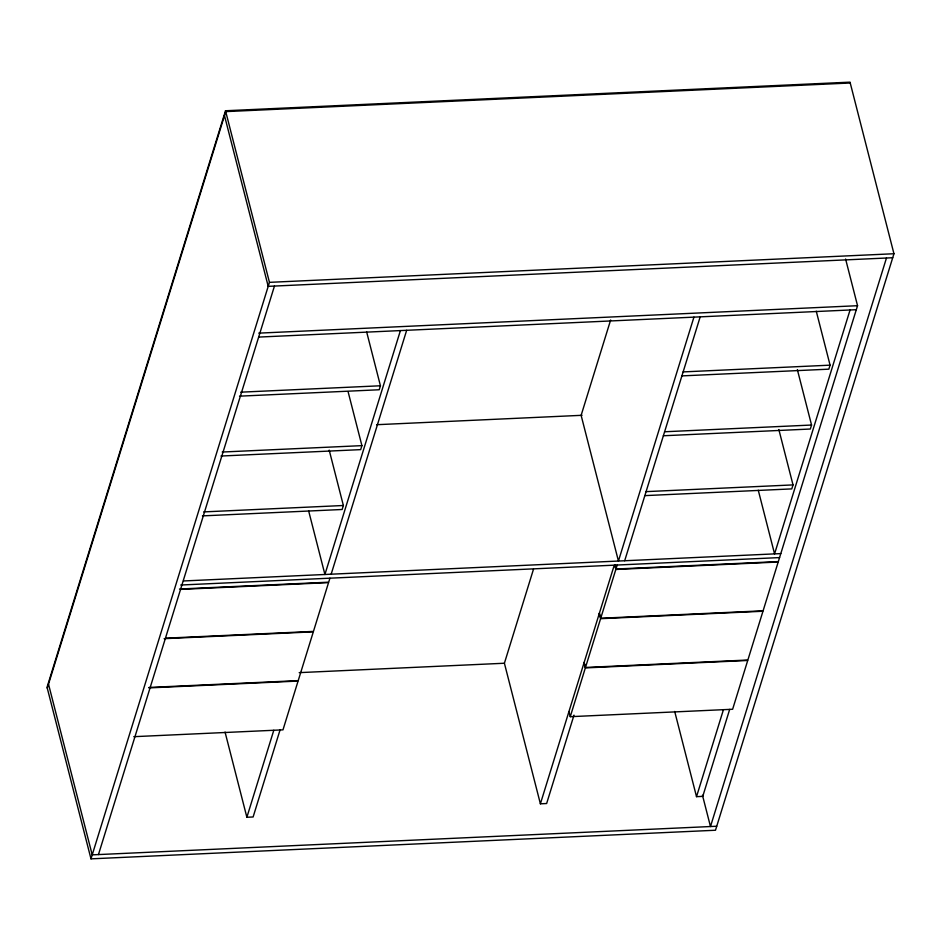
<?xml version="1.0" encoding="UTF-8"?>
<svg xmlns="http://www.w3.org/2000/svg" width="941" height="941" viewBox="0 0 941 941"><rect width="100%" height="100%" fill="white"/><g stroke="black" fill="none" stroke-linecap="round" stroke-linejoin="round"><path stroke-width="1.41" d="M225.511 110.756L47.05 687.259L90.983 858.851L715.489 830.244L893.95 253.741L850.017 82.149L225.511 110.756L269.444 282.347L90.983 858.851M47.273 688.106L225.722 111.614L850.229 83.008M98.464 854.569L274.454 286.052M280.042 729.981L253.117 816.976L246.871 817.258L273.796 730.275M329.197 450.127L343.371 505.505L342.136 509.493L202.444 515.891M348.088 391.679L361.909 445.634L360.674 449.633L220.97 456.032M366.625 331.808L380.435 385.775L379.199 389.762L239.508 396.161M400.419 330.585L324.916 574.481L308.624 510.834M329.926 578.186L328.691 582.185L179.484 589.019M331.161 574.198L406.665 330.291M573.998 715.136L546.639 803.52L540.393 803.814L504.4 663.24L533.488 569.234M610.638 320.022L581.126 415.346L618.437 561.036L693.94 317.129M540.393 803.814L614.214 565.306M585.349 667.91L747.73 660.476L732.627 709.255L570.258 716.689L585.349 667.91L584.043 662.793M600.593 618.684L762.963 611.25L747.86 660.029L585.49 667.463L600.593 618.684L599.276 613.567M615.826 569.47L778.195 562.024L763.104 610.803L600.723 618.249L615.826 569.47L614.849 565.623M845.594 259.022L857.545 305.707L778.336 561.577L615.967 569.023L617.202 565.035M624.683 560.754L700.186 316.846M729.687 709.385L702.762 796.368L696.516 796.662L723.441 709.679M778.842 429.531L793.016 484.909L791.781 488.897L644.808 495.625M797.368 369.66L811.554 425.038L810.319 429.025L663.346 435.765M816.27 311.212L830.08 365.167L828.845 369.166L681.872 375.894M850.064 309.977L774.561 553.884L758.27 490.237M886.469 258.022L710.479 826.539L702.468 795.239M269.444 282.347L893.95 253.741M892.715 257.728L268.209 286.346L224.487 115.602M258.74 333.138L857.545 305.707M258.963 337.066L856.31 309.695M240.743 392.174L380.435 385.775M683.107 371.907L830.08 365.167M376.588 424.709L582.056 415.299M222.205 452.033L361.909 445.634M664.581 431.766L811.554 425.038M203.679 511.904L343.371 505.505M646.044 491.637L793.016 484.909M183.471 580.962L780.807 553.602M180.719 585.02L779.571 557.59M180.813 589.395L328.55 582.62L313.459 631.399L165.71 638.174M164.11 638.68L313.318 631.846L298.215 680.625L149.007 687.459M299.191 672.639L504.423 663.24M148.866 687.906L298.074 681.072L282.982 729.851L133.775 736.685M716.724 826.245L92.218 854.863L48.509 684.119M674.697 711.467L696.516 796.662M614.873 564.776L615.967 569.023M599.417 613.12L600.723 618.249M584.185 662.346L585.49 667.463M568.94 711.572L570.258 716.689M225.052 732.063L246.871 817.258"/></g></svg>
